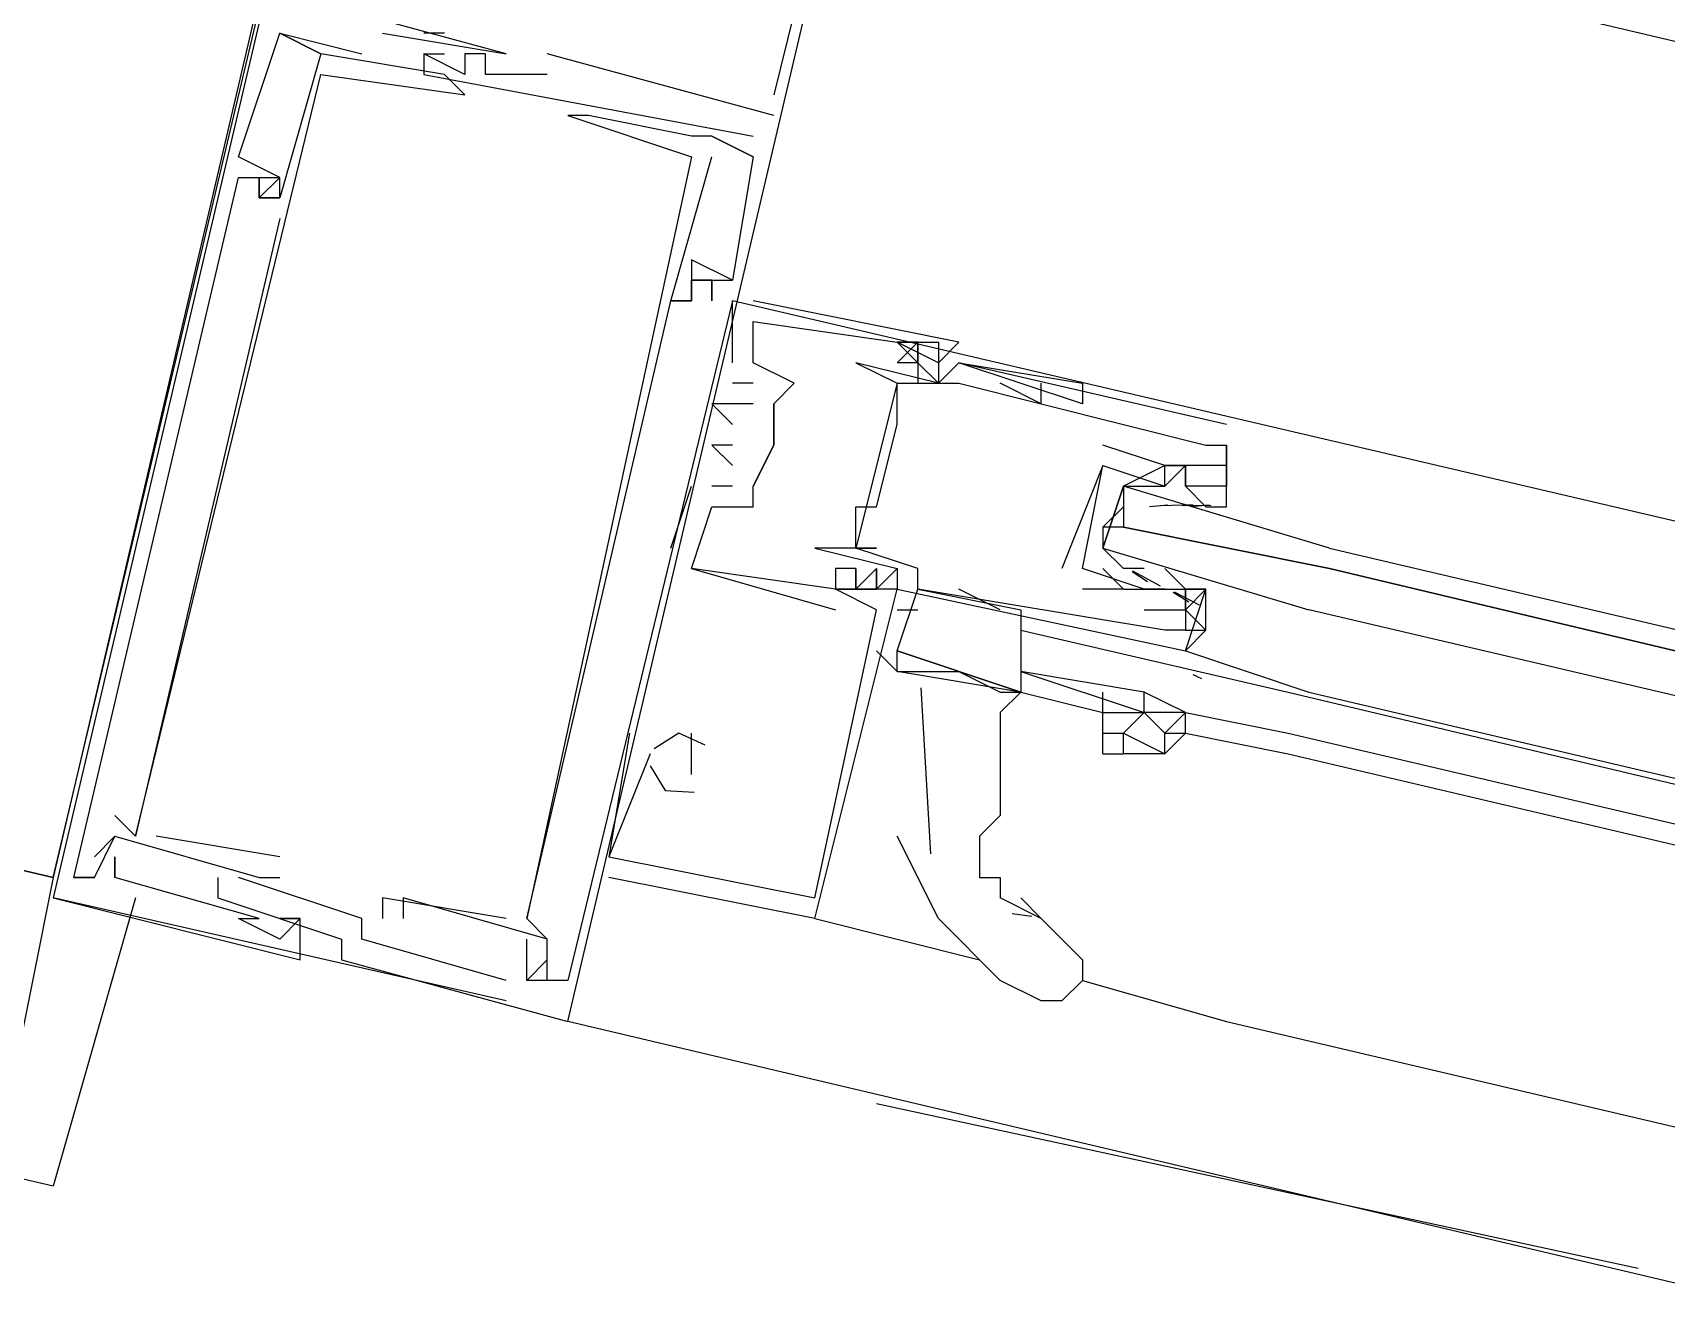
# Model space of a CAD drawing. Header units: feet. Extents: x -84 to 198, y -22 to 181.
# Drawn here: x 123.96 to 125.018, y 127.559 to 128.378 of the extents above; entities that cross this region are included whole.
import ezdxf

# ---------------------------------------------------------------- set-up
doc = ezdxf.new("R2010")
doc.units = ezdxf.units.FT
doc.layers.add('A-LINEA', color=7, linetype='CONTINUOUS')
doc.layers.add('A-MURO-CONCRETO', color=8, linetype='CONTINUOUS')

msp = doc.modelspace()

# ---------------------------------------------------------------- linework, layer by layer
at = {"layer": 'A-LINEA'}
for p, q in [((123.9733, 127.6311), (119.76, 128.6311)), ((132.6667, 126.5644), (124.4933, 128.4978)), ((124.4533, 128.3911), (124.44, 128.3378)), ((124.4533, 128.3911), (124.44, 128.3378)), ((124.4533, 128.3911), (124.44, 128.3378)), ((124.12, 128.3778), (124.12, 128.3778)), ((124.12, 128.3778), (124.12, 128.3778)), ((124.12, 128.3778), (124.12, 128.3778)), ((124.12, 128.3778), (124.12, 128.3778)), ((124.12, 128.3778), (124.12, 128.3778)), ((124.12, 128.3778), (124.12, 128.3778)), ((124.12, 128.3778), (124.12, 128.3778)), ((124.12, 128.3778), (124.12, 128.3778)), ((124.12, 128.3778), (124.12, 128.3778)), ((124.1733, 128.3778), (124.1733, 128.3778)), ((124.1733, 128.3778), (124.1733, 128.3778)), ((124.1733, 128.3778), (124.1733, 128.3778)), ((124.1733, 128.3778), (124.1733, 128.3778)), ((124.1733, 128.3778), (124.1733, 128.3778)), ((124.1733, 128.3778), (124.1733, 128.3778)), ((124.1867, 128.3778), (124.1867, 128.3778)), ((124.1867, 128.3778), (124.1867, 128.3778)), ((124.1867, 128.3778), (124.1867, 128.3778)), ((124.2267, 128.3778), (124.2133, 128.3778)), ((124.2133, 128.3778), (124.2133, 128.3778)), ((124.2267, 128.3778), (124.2133, 128.3778)), ((124.2133, 128.3778), (124.2133, 128.3778)), ((124.2267, 128.3778), (124.2133, 128.3778)), ((124.2133, 128.3778), (124.2133, 128.3778)), ((124.2267, 128.3778), (124.2267, 128.3778)), ((124.2267, 128.3778), (124.2267, 128.3778)), ((124.2267, 128.3778), (124.2267, 128.3778)), ((124.1467, 128.3644), (124.1467, 128.3644)), ((124.1467, 128.3644), (124.1467, 128.3644)), ((124.1467, 128.3644), (124.1467, 128.3644)), ((124.1467, 128.3644), (124.1467, 128.3644)), ((124.1467, 128.3644), (124.1467, 128.3644)), ((124.1467, 128.3644), (124.1467, 128.3644)), ((124.1733, 128.3644), (124.1733, 128.3644)), ((124.1733, 128.3644), (124.1733, 128.3644)), ((124.1733, 128.3644), (124.1733, 128.3644)), ((124.2133, 128.3644), (124.2133, 128.3644)), ((124.2133, 128.3644), (124.2133, 128.3644)), ((124.2133, 128.3644), (124.2133, 128.3644)), ((124.2133, 128.3644), (124.2133, 128.3644)), ((124.2133, 128.3644), (124.2133, 128.3644)), ((124.2133, 128.3644), (124.2133, 128.3644)), ((124.2133, 128.3644), (124.2133, 128.3644)), ((124.2133, 128.3644), (124.2133, 128.3644)), ((124.2133, 128.3644), (124.2133, 128.3644)), ((124.2267, 128.3644), (124.2267, 128.3644)), ((124.2267, 128.3644), (124.2267, 128.3644)), ((124.2267, 128.3644), (124.2267, 128.3644)), ((124.24, 128.3644), (124.24, 128.3644)), ((124.24, 128.3644), (124.24, 128.3644)), ((124.24, 128.3644), (124.24, 128.3644)), ((124.2533, 128.3644), (124.2533, 128.3644)), ((124.2533, 128.3644), (124.2533, 128.3644)), ((124.2533, 128.3644), (124.2533, 128.3644)), ((124.2667, 128.3644), (124.2667, 128.3644)), ((124.2667, 128.3644), (124.2667, 128.3644)), ((124.2667, 128.3644), (124.2667, 128.3644)), ((124.44, 128.3244), (124.2933, 128.3644)), ((124.2933, 128.3644), (124.2933, 128.3644)), ((124.44, 128.3244), (124.2933, 128.3644)), ((124.2933, 128.3644), (124.2933, 128.3644)), ((124.44, 128.3244), (124.2933, 128.3644)), ((124.2933, 128.3644), (124.2933, 128.3644)), ((124.1467, 128.3511), (124.1467, 128.3511)), ((124.1467, 128.3511), (124.1467, 128.3511)), ((124.1467, 128.3511), (124.1467, 128.3511)), ((124.2133, 128.3511), (124.2133, 128.3511)), ((124.2133, 128.3511), (124.2133, 128.3511)), ((124.2133, 128.3511), (124.2133, 128.3511)), ((124.2267, 128.3511), (124.2267, 128.3511)), ((124.2267, 128.3511), (124.2267, 128.3511)), ((124.2267, 128.3511), (124.2267, 128.3511)), ((124.24, 128.3511), (124.24, 128.3511)), ((124.24, 128.3511), (124.24, 128.3511)), ((124.24, 128.3511), (124.24, 128.3511)), ((124.2533, 128.3511), (124.2533, 128.3511)), ((124.2533, 128.3511), (124.2533, 128.3511)), ((124.2533, 128.3511), (124.2533, 128.3511)), ((124.2933, 128.3511), (124.2933, 128.3511)), ((124.2933, 128.3511), (124.2933, 128.3511)), ((124.2933, 128.3511), (124.2933, 128.3511)), ((124.24, 128.3378), (124.24, 128.3378)), ((124.24, 128.3378), (124.24, 128.3378)), ((124.24, 128.3378), (124.24, 128.3378)), ((124.44, 128.3378), (124.44, 128.3378)), ((124.44, 128.3378), (124.44, 128.3378)), ((124.44, 128.3378), (124.44, 128.3378)), ((124.3067, 128.3244), (124.3067, 128.3244)), ((124.3067, 128.3244), (124.3067, 128.3244)), ((124.3067, 128.3244), (124.3067, 128.3244)), ((124.32, 128.3244), (124.32, 128.3244)), ((124.32, 128.3244), (124.32, 128.3244)), ((124.32, 128.3244), (124.32, 128.3244)), ((124.44, 128.3244), (124.44, 128.3244)), ((124.44, 128.3244), (124.44, 128.3244)), ((124.44, 128.3244), (124.44, 128.3244)), ((124.3867, 128.3111), (124.3867, 128.3111)), ((124.3867, 128.3111), (124.3867, 128.3111)), ((124.3867, 128.3111), (124.3867, 128.3111)), ((124.4, 128.3111), (124.4, 128.3111)), ((124.4, 128.3111), (124.4, 128.3111)), ((124.4, 128.3111), (124.4, 128.3111)), ((124.4, 128.3111), (124.4, 128.3111)), ((124.4, 128.3111), (124.4, 128.3111)), ((124.4, 128.3111), (124.4, 128.3111)), ((124.4267, 128.3111), (124.4267, 128.3111)), ((124.4267, 128.3111), (124.4267, 128.3111)), ((124.4267, 128.3111), (124.4267, 128.3111)), ((124.0933, 128.2978), (124.0933, 128.2978)), ((124.0933, 128.2978), (124.0933, 128.2978)), ((124.0933, 128.2978), (124.0933, 128.2978)), ((124.3867, 128.2978), (124.3867, 128.2978)), ((124.3867, 128.2978), (124.3867, 128.2978)), ((124.3867, 128.2978), (124.3867, 128.2978)), ((124.4, 128.2978), (124.4, 128.2978)), ((124.4, 128.2978), (124.4, 128.2978)), ((124.4, 128.2978), (124.4, 128.2978)), ((124.4267, 128.2978), (124.4267, 128.2978)), ((124.4267, 128.2978), (124.4267, 128.2978)), ((124.4267, 128.2978), (124.4267, 128.2978)), ((124.4267, 128.2978), (124.4267, 128.2978)), ((124.4267, 128.2978), (124.4267, 128.2978)), ((124.4267, 128.2978), (124.4267, 128.2978)), ((124.0933, 128.2844), (124.0933, 128.2844)), ((124.0933, 128.2844), (124.0933, 128.2844)), ((124.0933, 128.2844), (124.0933, 128.2844)), ((124.1067, 128.2844), (124.1067, 128.2844)), ((124.1067, 128.2844), (124.1067, 128.2844)), ((124.1067, 128.2844), (124.1067, 128.2844)), ((124.12, 128.2844), (124.12, 128.2844)), ((124.12, 128.2844), (124.12, 128.2844)), ((124.12, 128.2844), (124.12, 128.2844)), ((124.12, 128.2844), (124.12, 128.2844)), ((124.12, 128.2844), (124.12, 128.2844)), ((124.12, 128.2844), (124.12, 128.2844)), ((124.1067, 128.2711), (124.1067, 128.2711)), ((124.1067, 128.2711), (124.1067, 128.2711)), ((124.1067, 128.2711), (124.1067, 128.2711)), ((124.1067, 128.2711), (124.1067, 128.2711)), ((124.1067, 128.2711), (124.1067, 128.2711)), ((124.1067, 128.2711), (124.1067, 128.2711)), ((124.1067, 128.2711), (124.1067, 128.2711)), ((124.1067, 128.2711), (124.1067, 128.2711)), ((124.1067, 128.2711), (124.1067, 128.2711)), ((124.12, 128.2711), (124.12, 128.2711)), ((124.12, 128.2711), (124.12, 128.2711)), ((124.12, 128.2711), (124.12, 128.2711)), ((124.12, 128.2711), (124.12, 128.2711)), ((124.12, 128.2711), (124.12, 128.2711)), ((124.12, 128.2711), (124.12, 128.2711)), ((124.12, 128.2711), (124.12, 128.2711)), ((124.12, 128.2711), (124.12, 128.2711)), ((124.12, 128.2711), (124.12, 128.2711)), ((124.12, 128.2578), (124.12, 128.2578)), ((124.12, 128.2578), (124.12, 128.2578)), ((124.12, 128.2578), (124.12, 128.2578)), ((124.3867, 128.2311), (124.3867, 128.2311)), ((124.3867, 128.2311), (124.3867, 128.2311)), ((124.3867, 128.2311), (124.3867, 128.2311)), ((124.3867, 128.2178), (124.3867, 128.2178)), ((124.3867, 128.2178), (124.3867, 128.2178)), ((124.3867, 128.2178), (124.3867, 128.2178)), ((124.3867, 128.2178), (124.3867, 128.2178)), ((124.3867, 128.2178), (124.3867, 128.2178)), ((124.3867, 128.2178), (124.3867, 128.2178)), ((124.3867, 128.2178), (124.3867, 128.2178)), ((124.3867, 128.2178), (124.3867, 128.2178)), ((124.3867, 128.2178), (124.3867, 128.2178)), ((124.4, 128.2178), (124.4, 128.2178)), ((124.4, 128.2178), (124.4, 128.2044)), ((124.4, 128.2178), (124.4, 128.2178)), ((124.4, 128.2178), (124.4, 128.2044)), ((124.4, 128.2178), (124.4, 128.2178)), ((124.4, 128.2178), (124.4, 128.2044)), ((124.4133, 128.2178), (124.4133, 128.2178)), ((124.4133, 128.2178), (124.4133, 128.2178)), ((124.4133, 128.2178), (124.4133, 128.2178)), ((124.4133, 128.2178), (124.4133, 128.2178)), ((124.4133, 128.2178), (124.4133, 128.2178)), ((124.4133, 128.2178), (124.4133, 128.2178)), ((124.3733, 128.2044), (124.3733, 128.2044)), ((124.3733, 128.2044), (124.3733, 128.2044)), ((124.3733, 128.2044), (124.3733, 128.2044)), ((124.3733, 128.2044), (124.3733, 128.2044)), ((124.3733, 128.2044), (124.3733, 128.2044)), ((124.3733, 128.2044), (124.3733, 128.2044)), ((124.3867, 128.2044), (124.3867, 128.2044)), ((124.3867, 128.2044), (124.3867, 128.2044)), ((124.3867, 128.2044), (124.3867, 128.2044)), ((124.3867, 128.2044), (124.3867, 128.2044)), ((124.3867, 128.2044), (124.3867, 128.2044)), ((124.3867, 128.2044), (124.3867, 128.2044)), ((124.3867, 128.2044), (124.3867, 128.2044)), ((124.3867, 128.2044), (124.3867, 128.2044)), ((124.3867, 128.2044), (124.3867, 128.2044)), ((124.4, 128.2044), (124.4, 128.2044)), ((124.4, 128.2044), (124.4, 128.2044)), ((124.4, 128.2044), (124.4, 128.2044)), ((124.4, 128.2044), (124.4, 128.2044)), ((124.4, 128.2044), (124.4, 128.2044)), ((124.4, 128.2044), (124.4, 128.2044)), ((124.4133, 128.2044), (124.4133, 128.2044)), ((124.4133, 128.2044), (124.4133, 128.2044)), ((124.4133, 128.2044), (124.4133, 128.2044)), ((124.4133, 128.2044), (124.4133, 128.2044)), ((124.4133, 128.2044), (124.4133, 128.2044)), ((124.4133, 128.2044), (124.4133, 128.2044)), ((124.8133, 128.1111), (124.4133, 128.2044)), ((124.4267, 128.2044), (124.4267, 128.2044)), ((124.4267, 128.2044), (124.4267, 128.2044)), ((124.4267, 128.2044), (124.4267, 128.2044)), ((124.4267, 128.1911), (124.4267, 128.1911)), ((124.4267, 128.1911), (124.4267, 128.1911)), ((124.4267, 128.1911), (124.4267, 128.1911)), ((124.52, 128.1778), (124.52, 128.1778)), ((124.52, 128.1778), (124.52, 128.1778)), ((124.52, 128.1778), (124.52, 128.1778)), ((124.52, 128.1778), (124.52, 128.1778)), ((124.52, 128.1778), (124.52, 128.1778)), ((124.52, 128.1778), (124.52, 128.1778)), ((124.5333, 128.1778), (124.52, 128.1644)), ((124.5333, 128.1778), (124.5333, 128.1778)), ((124.5333, 128.1778), (124.5333, 128.1778)), ((124.5333, 128.1778), (124.5333, 128.1778)), ((124.5467, 128.1778), (124.5467, 128.1778)), ((124.5467, 128.1778), (124.5467, 128.1778)), ((124.5467, 128.1778), (124.5467, 128.1778)), ((124.56, 128.1778), (124.56, 128.1778)), ((124.56, 128.1778), (124.56, 128.1778)), ((124.56, 128.1778), (124.56, 128.1778)), ((124.4133, 128.1644), (124.4133, 128.1644)), ((124.4133, 128.1644), (124.4133, 128.1644)), ((124.4133, 128.1644), (124.4133, 128.1644)), ((124.4267, 128.1644), (124.4267, 128.1644)), ((124.4267, 128.1644), (124.4267, 128.1644)), ((124.4267, 128.1644), (124.4267, 128.1644)), ((124.4933, 128.1644), (124.4933, 128.1644)), ((124.5333, 128.1644), (124.52, 128.1644)), ((124.5333, 128.1644), (124.5333, 128.1644)), ((124.5333, 128.1644), (124.5333, 128.1644)), ((124.5333, 128.1644), (124.5333, 128.1644)), ((124.5467, 128.1644), (124.5467, 128.1644)), ((124.5467, 128.1644), (124.5467, 128.1644)), ((124.5467, 128.1644), (124.5467, 128.1644)), ((124.5467, 128.1644), (124.5467, 128.1511)), ((124.5467, 128.1644), (124.5467, 128.1511)), ((124.56, 128.1644), (124.56, 128.1644)), ((124.64, 128.1378), (124.56, 128.1644)), ((124.64, 128.1378), (124.56, 128.1644)), ((124.5733, 128.1644), (124.5733, 128.1644)), ((124.4133, 128.1511), (124.4133, 128.1511)), ((124.4133, 128.1511), (124.4133, 128.1511)), ((124.4133, 128.1511), (124.4133, 128.1511)), ((124.4267, 128.1511), (124.4267, 128.1511)), ((124.4267, 128.1511), (124.4267, 128.1511)), ((124.4267, 128.1511), (124.4267, 128.1511)), ((124.4533, 128.1511), (124.4533, 128.1511)), ((124.4533, 128.1511), (124.4533, 128.1511)), ((124.4533, 128.1511), (124.4533, 128.1511)), ((124.52, 128.1511), (124.4933, 128.0444)), ((124.52, 128.1511), (124.4933, 128.0444)), ((124.52, 128.1511), (124.4933, 128.0444)), ((124.52, 128.1511), (124.52, 128.1511)), ((124.52, 128.1511), (124.52, 128.1511)), ((124.5467, 128.1511), (124.5467, 128.1511)), ((124.56, 128.1511), (124.56, 128.1511)), ((124.6133, 128.1378), (124.5867, 128.1511)), ((124.5867, 128.1511), (124.5867, 128.1511)), ((124.6133, 128.1378), (124.6133, 128.1511)), ((124.64, 128.1511), (124.64, 128.1511)), ((124.4, 128.1378), (124.4, 128.1378)), ((124.4, 128.1378), (124.4, 128.1378)), ((124.4, 128.1378), (124.4, 128.1378)), ((124.4267, 128.1378), (124.4267, 128.1378)), ((124.4267, 128.1378), (124.4267, 128.1378)), ((124.4267, 128.1378), (124.4267, 128.1378)), ((124.44, 128.1378), (124.44, 128.1378)), ((124.44, 128.1378), (124.44, 128.1378)), ((124.44, 128.1378), (124.44, 128.1378)), ((124.4133, 128.1244), (124.4133, 128.1244)), ((124.4133, 128.1244), (124.4133, 128.1244)), ((124.4133, 128.1244), (124.4133, 128.1244)), ((124.52, 128.1244), (124.52, 128.1244)), ((124.7333, 128.1244), (124.7333, 128.1244)), ((124.4, 128.1111), (124.4, 128.1111)), ((124.4, 128.1111), (124.4, 128.1111)), ((124.4, 128.1111), (124.4, 128.1111)), ((124.4133, 128.1111), (124.4133, 128.1111)), ((124.4133, 128.1111), (124.4133, 128.1111)), ((124.4133, 128.1111), (124.4133, 128.1111)), ((124.4267, 128.1111), (124.4267, 128.1111)), ((124.4267, 128.1111), (124.4267, 128.1111)), ((124.4267, 128.1111), (124.4267, 128.1111)), ((124.44, 128.1111), (124.44, 128.1111)), ((124.44, 128.1111), (124.44, 128.1111)), ((124.44, 128.1111), (124.44, 128.1111)), ((124.44, 128.1111), (124.44, 128.1111)), ((124.44, 128.1111), (124.44, 128.1111)), ((124.6533, 128.1111), (124.6533, 128.1111)), ((124.72, 128.1111), (124.72, 128.1111)), ((124.7333, 128.0844), (124.7333, 128.1111)), ((124.7333, 128.1111), (124.7333, 128.1111)), ((124.7333, 128.1111), (124.7333, 128.1111)), ((128.4, 127.2711), (124.8133, 128.1111)), ((124.4133, 128.0978), (124.4133, 128.0978)), ((124.4133, 128.0978), (124.4133, 128.0978)), ((124.4133, 128.0978), (124.4133, 128.0978)), ((124.6533, 128.0978), (124.6533, 128.0978)), ((124.6533, 128.0978), (124.6533, 128.0978)), ((124.6933, 128.0978), (124.6933, 128.0978)), ((124.6933, 128.0978), (124.6933, 128.0978)), ((124.7067, 128.0978), (124.7067, 128.0978)), ((124.7333, 128.0978), (124.7333, 128.0978)), ((124.3733, 128.0444), (124.3867, 128.0844)), ((124.3733, 128.0444), (124.3867, 128.0844)), ((124.3733, 128.0444), (124.3867, 128.0844)), ((124.3867, 128.0844), (124.3867, 128.0844)), ((124.3867, 128.0844), (124.3867, 128.0844)), ((124.3867, 128.0844), (124.3867, 128.0844)), ((124.4, 128.0844), (124.4, 128.0844)), ((124.4, 128.0844), (124.4, 128.0844)), ((124.4, 128.0844), (124.4, 128.0844)), ((124.4133, 128.0844), (124.4133, 128.0844)), ((124.4133, 128.0844), (124.4133, 128.0844)), ((124.4133, 128.0844), (124.4133, 128.0844)), ((124.4267, 128.0844), (124.4267, 128.0844)), ((124.4267, 128.0844), (124.4267, 128.0844)), ((124.4267, 128.0844), (124.4267, 128.0844)), ((124.4267, 128.0844), (124.4267, 128.0844)), ((124.68, 128.0844), (124.68, 128.0844)), ((124.6933, 128.0844), (124.6933, 128.0844)), ((124.7067, 128.0844), (124.7067, 128.0844)), ((124.7067, 128.0844), (124.72, 128.0711)), ((124.72, 128.0844), (124.72, 128.0844)), ((124.7333, 128.0844), (124.7333, 128.0844)), ((124.4, 128.0711), (124.4, 128.0711)), ((124.4, 128.0711), (124.4, 128.0711)), ((124.4, 128.0711), (124.4, 128.0711)), ((124.4267, 128.0711), (124.4267, 128.0711)), ((124.4267, 128.0711), (124.4267, 128.0711)), ((124.4267, 128.0711), (124.4267, 128.0711)), ((124.4933, 128.0711), (124.4933, 128.0711)), ((124.5067, 128.0711), (124.5067, 128.0711)), ((124.6533, 128.0578), (124.6667, 128.0711)), ((124.6835, 128.0713), (124.6954, 128.0723)), ((124.691, 128.072), (124.7115, 128.0725)), ((124.7049, 128.0719), (124.7232, 128.0722)), ((124.7067, 128.0711), (124.7067, 128.0711)), ((124.7102, 128.0713), (124.7221, 128.0723)), ((124.3733, 128.0444), (124.3733, 128.0444)), ((124.3733, 128.0444), (124.3733, 128.0444)), ((124.3733, 128.0444), (124.3733, 128.0444)), ((124.4667, 128.0444), (124.4667, 128.0444)), ((124.4933, 128.0444), (124.4933, 128.0444)), ((124.4933, 128.0444), (124.4933, 128.0444)), ((124.4933, 128.0444), (124.4933, 128.0444)), ((124.5067, 128.0444), (124.5067, 128.0444)), ((124.3867, 128.0311), (124.3867, 128.0311)), ((124.3867, 128.0311), (124.3867, 128.0311)), ((124.3867, 128.0311), (124.3867, 128.0311)), ((124.3867, 128.0311), (124.3867, 128.0311)), ((124.3867, 128.0311), (124.3867, 128.0311)), ((124.3867, 128.0311), (124.3867, 128.0311)), ((124.48, 128.0311), (124.48, 128.0311)), ((124.48, 128.0311), (124.48, 128.0311)), ((124.48, 128.0311), (124.48, 128.0311)), ((124.4933, 128.0311), (124.4933, 128.0311)), ((124.4933, 128.0178), (124.4933, 128.0311)), ((124.4933, 128.0311), (124.4933, 128.0178)), ((124.4933, 128.0311), (124.4933, 128.0311)), ((124.4933, 128.0311), (124.4933, 128.0311)), ((124.4933, 128.0178), (124.4933, 128.0311)), ((124.4933, 128.0311), (124.4933, 128.0178)), ((124.4933, 128.0311), (124.4933, 128.0311)), ((124.4933, 128.0311), (124.4933, 128.0311)), ((124.4933, 128.0178), (124.4933, 128.0311)), ((124.4933, 128.0311), (124.4933, 128.0178)), ((124.4933, 128.0311), (124.4933, 128.0311)), ((124.5067, 128.0178), (124.52, 128.0311)), ((124.5067, 128.0178), (124.52, 128.0311)), ((124.5067, 128.0178), (124.52, 128.0311)), ((124.52, 128.0311), (124.52, 128.0311)), ((124.5333, 128.0311), (124.5333, 128.0311)), ((124.6267, 128.0311), (124.6267, 128.0311)), ((124.64, 128.0311), (124.64, 128.0311)), ((124.64, 128.0311), (124.64, 128.0311)), ((124.6667, 128.0311), (124.6667, 128.0311)), ((124.6822, 128.0226), (124.6721, 128.0289)), ((124.6905, 128.0198), (124.6726, 128.0294)), ((124.6933, 128.0311), (124.6933, 128.0311)), ((124.7067, 128.0178), (124.6933, 128.0311)), ((124.48, 128.0178), (124.48, 128.0178)), ((124.48, 128.0178), (124.48, 128.0178)), ((124.48, 128.0178), (124.48, 128.0178)), ((124.48, 128.0178), (124.48, 128.0178)), ((124.48, 128.0178), (124.48, 128.0178)), ((124.48, 128.0178), (124.48, 128.0178)), ((124.48, 128.0178), (124.48, 128.0178)), ((124.48, 128.0178), (124.48, 128.0178)), ((124.48, 128.0178), (124.48, 128.0178)), ((124.4933, 128.0178), (124.4933, 128.0178)), ((124.4933, 128.0178), (124.4933, 128.0178)), ((124.4933, 128.0178), (124.4933, 128.0178)), ((124.5067, 128.0178), (124.5067, 128.0178)), ((124.5067, 128.0178), (124.5067, 128.0178)), ((124.5067, 128.0178), (124.5067, 128.0178)), ((124.52, 128.0178), (124.52, 128.0178)), ((124.52, 128.0178), (124.52, 128.0178)), ((124.52, 128.0178), (124.52, 128.0178)), ((124.52, 128.0178), (124.52, 128.0178)), ((124.5333, 128.0178), (124.5333, 128.0178)), ((124.5333, 128.0178), (124.6, 128.0044)), ((124.5867, 128.0044), (124.56, 128.0178)), ((124.6667, 128.0178), (124.64, 128.0178)), ((124.64, 128.0178), (124.64, 128.0178)), ((124.6667, 128.0178), (124.6667, 128.0178)), ((124.68, 128.0178), (124.68, 128.0178)), ((124.68, 128.0178), (124.68, 128.0178)), ((124.6933, 128.0178), (124.6933, 128.0178)), ((124.7089, 128.0093), (124.6987, 128.0155)), ((124.7159, 128.0075), (124.6997, 128.0159)), ((124.7067, 128.0178), (124.7067, 128.0178)), ((124.7067, 128.0178), (124.7067, 128.0178)), ((124.72, 128.0178), (124.72, 128.0178)), ((124.48, 128.0044), (124.48, 128.0044)), ((124.48, 128.0044), (124.48, 128.0044)), ((124.48, 128.0044), (124.48, 128.0044)), ((124.5067, 128.0044), (124.5067, 128.0044)), ((124.5067, 128.0044), (124.5067, 128.0044)), ((124.5067, 128.0044), (124.5067, 128.0044)), ((124.52, 128.0044), (124.5333, 128.0044)), ((124.68, 128.0044), (124.68, 128.0044)), ((124.7067, 128.0044), (124.7067, 128.0044)), ((124.6, 127.9911), (124.7733, 127.9511)), ((124.6933, 127.9911), (124.6933, 127.9911)), ((124.6933, 127.9911), (124.6933, 127.9911)), ((124.7067, 127.9911), (124.7067, 127.9911)), ((124.7067, 127.9778), (124.72, 127.9911)), ((124.7067, 127.9911), (124.7067, 127.9911)), ((124.7067, 127.9778), (124.72, 127.9911)), ((124.7067, 127.9911), (124.7067, 127.9911)), ((124.7067, 127.9778), (124.72, 127.9911)), ((124.7067, 127.9911), (124.7067, 127.9911)), ((124.5067, 127.9778), (124.52, 127.9644)), ((124.7067, 127.9778), (124.7067, 127.9778)), ((124.6, 127.9644), (124.6, 127.9511)), ((124.7173, 127.9596), (124.7118, 127.9623)), ((124.7173, 127.9596), (124.7118, 127.9623)), ((124.7173, 127.9596), (124.7118, 127.9623)), ((124.5354, 127.9539), (124.5416, 127.8463)), ((124.5867, 127.9511), (124.5867, 127.9511)), ((124.6, 127.9511), (124.6, 127.9511)), ((124.6, 127.9511), (124.6533, 127.9378)), ((124.7733, 127.9511), (128.36, 127.0978)), ((124.7867, 127.9511), (128.36, 127.1111)), ((124.7067, 127.9378), (124.7733, 127.9244)), ((124.3467, 127.9244), (124.3333, 127.8444)), ((124.3467, 127.9244), (124.3333, 127.8444)), ((124.3467, 127.9244), (124.3333, 127.8444)), ((124.3467, 127.9244), (124.3467, 127.9244)), ((124.3467, 127.9244), (124.3467, 127.9244)), ((124.3467, 127.9244), (124.3467, 127.9244)), ((124.36, 127.9244), (124.36, 127.9244)), ((124.36, 127.9244), (124.36, 127.9244)), ((124.36, 127.9244), (124.36, 127.9244)), ((124.36, 127.9244), (124.36, 127.9244)), ((124.36, 127.9244), (124.36, 127.9244)), ((124.36, 127.9244), (124.36, 127.9244)), ((124.3867, 127.9111), (124.3867, 127.9244)), ((124.3867, 127.9244), (124.3867, 127.9244)), ((124.3867, 127.9111), (124.3867, 127.9244)), ((124.3867, 127.9244), (124.3867, 127.9244)), ((124.3867, 127.9111), (124.3867, 127.9244)), ((124.3867, 127.9244), (124.3867, 127.9244)), ((124.6933, 127.9244), (124.7067, 127.9244)), ((124.7067, 127.9244), (124.7733, 127.9111)), ((124.7733, 127.9244), (128.36, 127.0844)), ((124.36, 127.9111), (124.36, 127.9111)), ((124.36, 127.9111), (124.36, 127.9111)), ((124.36, 127.9111), (124.36, 127.9111)), ((124.3733, 127.9111), (124.3733, 127.9111)), ((124.3733, 127.9111), (124.3733, 127.9111)), ((124.3733, 127.9111), (124.3733, 127.9111)), ((124.3867, 127.8978), (124.3867, 127.9111)), ((124.3867, 127.9111), (124.3867, 127.9111)), ((124.3867, 127.8978), (124.3867, 127.9111)), ((124.3867, 127.9111), (124.3867, 127.9111)), ((124.3867, 127.8978), (124.3867, 127.9111)), ((124.3867, 127.9111), (124.3867, 127.9111)), ((124.6667, 127.9111), (124.6667, 127.9111)), ((124.7733, 127.9111), (128.3467, 127.0711)), ((124.3867, 127.8978), (124.3867, 127.8978)), ((124.3867, 127.8978), (124.3867, 127.8978)), ((124.3867, 127.8978), (124.3867, 127.8978)), ((124.0133, 127.8711), (124.0133, 127.8711)), ((124.0133, 127.8711), (124.0133, 127.8711)), ((124.0133, 127.8711), (124.0133, 127.8711)), ((124.0133, 127.8578), (124, 127.8444)), ((124.0133, 127.8578), (124, 127.8444)), ((124.0133, 127.8578), (124, 127.8444)), ((124.0133, 127.8578), (124.0133, 127.8578)), ((124.0133, 127.8578), (124.0133, 127.8578)), ((124.0133, 127.8578), (124.0133, 127.8578)), ((124.0133, 127.8578), (124.0133, 127.8578)), ((124.0133, 127.8578), (124.0133, 127.8578)), ((124.0133, 127.8578), (124.0133, 127.8578)), ((124.0267, 127.8578), (124.0267, 127.8578)), ((124.0267, 127.8578), (124.0267, 127.8578)), ((124.0267, 127.8578), (124.0267, 127.8578)), ((124.0267, 127.8578), (124.0267, 127.8578)), ((124.0267, 127.8578), (124.0267, 127.8578)), ((124.0267, 127.8578), (124.0267, 127.8578)), ((124.12, 127.8444), (124.04, 127.8578)), ((124.04, 127.8578), (124.04, 127.8578)), ((124.12, 127.8444), (124.04, 127.8578)), ((124.04, 127.8578), (124.04, 127.8578)), ((124.12, 127.8444), (124.04, 127.8578)), ((124.04, 127.8578), (124.04, 127.8578)), ((124, 127.8444), (124, 127.8444)), ((124, 127.8444), (124, 127.8444)), ((124, 127.8444), (124, 127.8444)), ((124.0133, 127.8444), (124.0133, 127.8444)), ((124.0133, 127.8444), (124.0133, 127.8444)), ((124.0133, 127.8444), (124.0133, 127.8444)), ((124.12, 127.8444), (124.12, 127.8444)), ((124.12, 127.8444), (124.12, 127.8444)), ((124.12, 127.8444), (124.12, 127.8444)), ((124.3333, 127.8444), (124.3333, 127.8444)), ((124.3333, 127.8444), (124.3333, 127.8444)), ((124.3333, 127.8444), (124.3333, 127.8444)), ((124.3333, 127.8444), (124.3333, 127.8444)), ((124.3333, 127.8444), (124.3333, 127.8444)), ((124.3333, 127.8444), (124.3333, 127.8444)), ((123.9733, 127.8311), (123.9467, 127.6978)), ((124, 127.8311), (123.9867, 127.8311)), ((123.9867, 127.8311), (123.9867, 127.8311)), ((124, 127.8311), (123.9867, 127.8311)), ((123.9867, 127.8311), (123.9867, 127.8311)), ((124, 127.8311), (123.9867, 127.8311)), ((123.9867, 127.8311), (123.9867, 127.8311)), ((124, 127.8311), (124, 127.8311)), ((124, 127.8311), (124, 127.8311)), ((124, 127.8311), (124, 127.8311)), ((124, 127.8311), (124, 127.8311)), ((124, 127.8311), (124, 127.8311)), ((124, 127.8311), (124, 127.8311)), ((124.0133, 127.8311), (124.0133, 127.8311)), ((124.0133, 127.8311), (124.0133, 127.8311)), ((124.0133, 127.8311), (124.0133, 127.8311)), ((124.0133, 127.8311), (124.0133, 127.8311)), ((124.0133, 127.8311), (124.0133, 127.8311)), ((124.0133, 127.8311), (124.0133, 127.8311)), ((124.08, 127.8311), (124.08, 127.8311)), ((124.08, 127.8311), (124.08, 127.8311)), ((124.08, 127.8311), (124.08, 127.8311)), ((124.0933, 127.8311), (124.0933, 127.8311)), ((124.0933, 127.8311), (124.0933, 127.8311)), ((124.0933, 127.8311), (124.0933, 127.8311)), ((124.1067, 127.8311), (124.1067, 127.8311)), ((124.1067, 127.8311), (124.1067, 127.8311)), ((124.1067, 127.8311), (124.1067, 127.8311)), ((124.12, 127.8311), (124.12, 127.8311)), ((124.12, 127.8311), (124.12, 127.8311)), ((124.12, 127.8311), (124.12, 127.8311)), ((124.4667, 127.8044), (124.3333, 127.8311)), ((124.3333, 127.8311), (124.3333, 127.8311)), ((124.4667, 127.8044), (124.3333, 127.8311)), ((124.3333, 127.8311), (124.3333, 127.8311)), ((124.4667, 127.8044), (124.3333, 127.8311)), ((124.3333, 127.8311), (124.3333, 127.8311)), ((124.2667, 127.7511), (123.9733, 127.8178)), ((123.9733, 127.8178), (123.9733, 127.8178)), ((123.9733, 127.8178), (123.9733, 127.8178)), ((123.9733, 127.8178), (123.9733, 127.8178)), ((124.0267, 127.8178), (123.9733, 127.6311)), ((124.08, 127.8178), (124.08, 127.8178)), ((124.08, 127.8178), (124.08, 127.8178)), ((124.08, 127.8178), (124.08, 127.8178)), ((124.1867, 127.8178), (124.1867, 127.8178)), ((124.1867, 127.8178), (124.1867, 127.8178)), ((124.1867, 127.8178), (124.1867, 127.8178)), ((124.2, 127.8178), (124.2, 127.8178)), ((124.2, 127.8178), (124.2, 127.8178)), ((124.2, 127.8178), (124.2, 127.8178)), ((124.4667, 127.8178), (124.4667, 127.8178)), ((124.4667, 127.8178), (124.4667, 127.8178)), ((124.4667, 127.8178), (124.4667, 127.8178)), ((124.4667, 127.8178), (124.4667, 127.8178)), ((124.4667, 127.8178), (124.4667, 127.8178)), ((124.4667, 127.8178), (124.4667, 127.8178)), ((124.6133, 127.8044), (124.5867, 127.8178)), ((124.6, 127.8178), (124.6133, 127.8044)), ((124.0933, 127.8044), (124.0933, 127.8044)), ((124.0933, 127.8044), (124.0933, 127.8044)), ((124.0933, 127.8044), (124.0933, 127.8044)), ((124.1067, 127.8044), (124.1067, 127.8044)), ((124.1067, 127.8044), (124.1067, 127.8044)), ((124.1067, 127.8044), (124.1067, 127.8044)), ((124.12, 127.8044), (124.12, 127.8044)), ((124.12, 127.8044), (124.12, 127.8044)), ((124.12, 127.8044), (124.12, 127.8044)), ((124.1333, 127.8044), (124.1333, 127.8044)), ((124.1333, 127.8044), (124.1333, 127.8044)), ((124.1333, 127.8044), (124.1333, 127.8044)), ((124.1333, 127.8044), (124.1333, 127.8044)), ((124.1333, 127.8044), (124.1333, 127.8044)), ((124.1333, 127.8044), (124.1333, 127.8044)), ((124.1733, 127.8044), (124.1733, 127.8044)), ((124.1733, 127.8044), (124.1733, 127.8044)), ((124.1733, 127.8044), (124.1733, 127.8044)), ((124.1867, 127.8044), (124.1867, 127.8044)), ((124.1867, 127.8044), (124.1867, 127.8044)), ((124.1867, 127.8044), (124.1867, 127.8044)), ((124.2, 127.8044), (124.2, 127.8044)), ((124.2, 127.8044), (124.2, 127.8044)), ((124.2, 127.8044), (124.2, 127.8044)), ((124.2667, 127.8044), (124.2667, 127.8044)), ((124.2667, 127.8044), (124.2667, 127.8044)), ((124.2667, 127.8044), (124.2667, 127.8044)), ((124.28, 127.8044), (124.28, 127.8044)), ((124.28, 127.8044), (124.28, 127.8044)), ((124.28, 127.8044), (124.28, 127.8044)), ((124.28, 127.8044), (124.28, 127.8044)), ((124.28, 127.8044), (124.28, 127.8044)), ((124.28, 127.8044), (124.28, 127.8044)), ((124.4667, 127.8044), (124.5733, 127.7778)), ((124.4667, 127.8044), (124.4667, 127.8044)), ((124.4667, 127.8044), (124.4667, 127.8044)), ((124.4667, 127.8044), (124.4667, 127.8044)), ((124.4667, 127.8044), (124.4667, 127.8044)), ((124.4667, 127.8044), (124.4667, 127.8044)), ((124.4667, 127.8044), (124.4667, 127.8044)), ((124.5944, 127.8077), (124.6073, 127.8059)), ((124.12, 127.7911), (124.12, 127.7911)), ((124.12, 127.7911), (124.12, 127.7911)), ((124.12, 127.7911), (124.12, 127.7911)), ((124.16, 127.7911), (124.16, 127.7911)), ((124.16, 127.7911), (124.16, 127.7911)), ((124.16, 127.7911), (124.16, 127.7911)), ((124.1733, 127.7911), (124.1733, 127.7911)), ((124.1733, 127.7911), (124.1733, 127.7911)), ((124.1733, 127.7911), (124.1733, 127.7911)), ((124.28, 127.7911), (124.28, 127.7911)), ((124.28, 127.7911), (124.28, 127.7911)), ((124.28, 127.7911), (124.28, 127.7911)), ((124.2933, 127.7911), (124.2933, 127.7911)), ((124.2933, 127.7911), (124.2933, 127.7911)), ((124.2933, 127.7911), (124.2933, 127.7911)), ((124.2933, 127.7911), (124.2933, 127.7911)), ((124.2933, 127.7911), (124.2933, 127.7911)), ((124.2933, 127.7911), (124.2933, 127.7911)), ((124.56, 127.7911), (124.56, 127.7911)), ((124.1333, 127.7778), (124.1333, 127.7778)), ((124.1333, 127.7778), (124.1333, 127.7778)), ((124.1333, 127.7778), (124.1333, 127.7778)), ((124.16, 127.7778), (124.16, 127.7778)), ((124.16, 127.7778), (124.16, 127.7778)), ((124.16, 127.7778), (124.16, 127.7778)), ((124.28, 127.7778), (124.28, 127.7778)), ((124.28, 127.7778), (124.28, 127.7778)), ((124.28, 127.7778), (124.28, 127.7778)), ((124.28, 127.7778), (124.28, 127.7778)), ((124.28, 127.7778), (124.28, 127.7778)), ((124.28, 127.7778), (124.28, 127.7778)), ((124.2933, 127.7778), (124.2933, 127.7778)), ((124.2933, 127.7778), (124.2933, 127.7778)), ((124.2933, 127.7778), (124.2933, 127.7778)), ((124.2933, 127.7778), (124.2933, 127.7778)), ((124.2933, 127.7778), (124.2933, 127.7778)), ((124.2933, 127.7778), (124.2933, 127.7778)), ((124.2667, 127.7644), (124.2667, 127.7644)), ((124.2667, 127.7644), (124.2667, 127.7644)), ((124.2667, 127.7644), (124.2667, 127.7644)), ((124.28, 127.7644), (124.28, 127.7644)), ((124.28, 127.7644), (124.28, 127.7644)), ((124.28, 127.7644), (124.28, 127.7644)), ((124.28, 127.7644), (124.28, 127.7644)), ((124.28, 127.7644), (124.28, 127.7644)), ((124.28, 127.7644), (124.28, 127.7644)), ((124.2933, 127.7644), (124.2933, 127.7644)), ((124.2933, 127.7644), (124.2933, 127.7644)), ((124.2933, 127.7644), (124.2933, 127.7644)), ((124.2933, 127.7644), (124.2933, 127.7644)), ((124.2933, 127.7644), (124.2933, 127.7644)), ((124.2933, 127.7644), (124.2933, 127.7644)), ((124.2933, 127.7644), (124.2933, 127.7644)), ((124.2933, 127.7644), (124.2933, 127.7644)), ((124.2933, 127.7644), (124.2933, 127.7644)), ((124.3067, 127.7644), (124.3067, 127.7644)), ((124.3067, 127.7644), (124.3067, 127.7644)), ((124.3067, 127.7644), (124.3067, 127.7644)), ((124.3067, 127.7644), (124.3067, 127.7644)), ((124.3067, 127.7644), (124.3067, 127.7644)), ((124.3067, 127.7644), (124.3067, 127.7644)), ((124.64, 127.7644), (124.7333, 127.7378)), ((124.3067, 127.7378), (124.3067, 127.7378)), ((124.3067, 127.7378), (124.3067, 127.7378)), ((132.4933, 125.8044), (124.3067, 127.7378)), ((124.3067, 127.7378), (124.3067, 127.7378)), ((124.7333, 127.7378), (128.3067, 126.8978)), ((125, 127.5778), (124.5067, 127.6844))]:
    msp.add_line(p, q, dxfattribs=at)
for points in [[(123.9733, 127.8311), (124.28, 129.1244), (119.9067, 130.1644), (119.6, 128.8578), (123.9733, 127.8311)], [(124.1467, 128.4978), (124.1467, 128.4978), (124.1333, 128.4978), (123.9733, 127.8178), (124.1333, 127.7778), (124.1333, 127.8044), (124.12, 127.8044), (124.1333, 127.8044), (124.12, 127.7911), (124.0933, 127.8044), (124.1067, 127.8044), (124.0133, 127.8311), (124.0133, 127.8444), (124.0133, 127.8311)], [(124.1467, 128.4978), (124.1467, 128.4978), (124.1333, 128.4978), (123.9733, 127.8178), (124.1333, 127.7778), (124.1333, 127.8044), (124.12, 127.8044), (124.1333, 127.8044), (124.12, 127.7911), (124.0933, 127.8044), (124.1067, 127.8044), (124.0133, 127.8311), (124.0133, 127.8444), (124.0133, 127.8311)], [(124.1467, 128.4978), (124.1467, 128.4978), (124.1333, 128.4978), (123.9733, 127.8178), (124.1333, 127.7778), (124.1333, 127.8044), (124.12, 127.8044), (124.1333, 127.8044), (124.12, 127.7911), (124.0933, 127.8044), (124.1067, 127.8044), (124.0133, 127.8311), (124.0133, 127.8444), (124.0133, 127.8311)], [(124.1867, 128.3778), (124.2667, 128.3644), (124.12, 128.4044), (124.1333, 128.4711)], [(124.1867, 128.3778), (124.2667, 128.3644), (124.12, 128.4044), (124.1333, 128.4711)], [(124.1867, 128.3778), (124.2667, 128.3644), (124.12, 128.4044), (124.1333, 128.4711)], [(124.08, 127.8311), (124.08, 127.8178), (124.16, 127.7911), (124.16, 127.7778), (124.3067, 127.7378), (124.4667, 128.4178)], [(124.08, 127.8311), (124.08, 127.8178), (124.16, 127.7911), (124.16, 127.7778), (124.3067, 127.7378), (124.4667, 128.4178)], [(124.08, 127.8311), (124.08, 127.8178), (124.16, 127.7911), (124.16, 127.7778), (124.3067, 127.7378), (124.4667, 128.4178)], [(124.0267, 127.8578), (124.1467, 128.3511), (124.24, 128.3378), (124.24, 128.3378), (124.2267, 128.3511), (124.1467, 128.3644), (124.12, 128.3778)], [(124.0267, 127.8578), (124.1467, 128.3511), (124.24, 128.3378), (124.24, 128.3378), (124.2267, 128.3511), (124.1467, 128.3644), (124.12, 128.3778)], [(124.0267, 127.8578), (124.1467, 128.3511), (124.24, 128.3378), (124.24, 128.3378), (124.2267, 128.3511), (124.1467, 128.3644), (124.12, 128.3778)], [(124.12, 128.2711), (124.12, 128.2844), (124.0933, 128.2978), (124.12, 128.3778), (124.1733, 128.3644)], [(124.12, 128.2711), (124.12, 128.2844), (124.0933, 128.2978), (124.12, 128.3778), (124.1733, 128.3644)], [(124.12, 128.2711), (124.12, 128.2844), (124.0933, 128.2978), (124.12, 128.3778), (124.1733, 128.3644)], [(124.12, 128.3778), (124.1467, 128.3644), (124.12, 128.2711), (124.1067, 128.2711), (124.1067, 128.2844), (124.1067, 128.2711), (124.12, 128.2711)], [(124.12, 128.3778), (124.1467, 128.3644), (124.12, 128.2711), (124.1067, 128.2711), (124.1067, 128.2844), (124.1067, 128.2711), (124.12, 128.2711)], [(124.12, 128.3778), (124.1467, 128.3644), (124.12, 128.2711), (124.1067, 128.2711), (124.1067, 128.2844), (124.1067, 128.2711), (124.12, 128.2711)], [(124.2933, 128.3511), (124.2533, 128.3511), (124.2533, 128.3644), (124.24, 128.3644), (124.24, 128.3511), (124.2133, 128.3644), (124.2267, 128.3644)], [(124.2133, 128.3644), (124.2133, 128.3511), (124.4267, 128.3111)], [(124.2933, 128.3511), (124.2533, 128.3511), (124.2533, 128.3644), (124.24, 128.3644), (124.24, 128.3511), (124.2133, 128.3644), (124.2267, 128.3644)], [(124.2133, 128.3644), (124.2133, 128.3511), (124.4267, 128.3111)], [(124.2933, 128.3511), (124.2533, 128.3511), (124.2533, 128.3644), (124.24, 128.3644), (124.24, 128.3511), (124.2133, 128.3644), (124.2267, 128.3644)], [(124.2133, 128.3644), (124.2133, 128.3511), (124.4267, 128.3111)], [(124.4, 128.3111), (124.4267, 128.2978), (124.4, 128.3111), (124.3867, 128.3111), (124.32, 128.3244), (124.3067, 128.3244), (124.3067, 128.3244), (124.3867, 128.2978), (124.28, 127.8044)], [(124.4, 128.3111), (124.4267, 128.2978), (124.4, 128.3111), (124.3867, 128.3111), (124.32, 128.3244), (124.3067, 128.3244), (124.3067, 128.3244), (124.3867, 128.2978), (124.28, 127.8044)], [(124.4, 128.3111), (124.4267, 128.2978), (124.4, 128.3111), (124.3867, 128.3111), (124.32, 128.3244), (124.3067, 128.3244), (124.3067, 128.3244), (124.3867, 128.2978), (124.28, 127.8044)], [(124.4, 128.2044), (124.4, 128.2178), (124.3867, 128.2178), (124.3867, 128.2044), (124.3733, 128.2044), (124.4, 128.2978)], [(124.4, 128.2044), (124.4, 128.2178), (124.3867, 128.2178), (124.3867, 128.2044), (124.3733, 128.2044), (124.4, 128.2978)], [(124.4, 128.2044), (124.4, 128.2178), (124.3867, 128.2178), (124.3867, 128.2044), (124.3733, 128.2044), (124.4, 128.2978)], [(124.4267, 128.2978), (124.4133, 128.2178), (124.3867, 128.2311), (124.3867, 128.2178)], [(124.4267, 128.2978), (124.4133, 128.2178), (124.3867, 128.2311), (124.3867, 128.2178)], [(124.4267, 128.2978), (124.4133, 128.2178), (124.3867, 128.2311), (124.3867, 128.2178)], [(123.9867, 127.8311), (124.0933, 128.2844), (124.12, 128.2844), (124.1067, 128.2711)], [(123.9867, 127.8311), (124.0933, 128.2844), (124.12, 128.2844), (124.1067, 128.2711)], [(123.9867, 127.8311), (124.0933, 128.2844), (124.12, 128.2844), (124.1067, 128.2711)], [(124.12, 128.2578), (124.0267, 127.8578), (124.0133, 127.8711)], [(124.12, 128.2578), (124.0267, 127.8578), (124.0133, 127.8711)], [(124.12, 128.2578), (124.0267, 127.8578), (124.0133, 127.8711)], [(124.3867, 128.2044), (124.3867, 128.2178), (124.4133, 128.2178)], [(124.3867, 128.2044), (124.3867, 128.2178), (124.4133, 128.2178)], [(124.3867, 128.2044), (124.3867, 128.2178), (124.4133, 128.2178)], [(124.2933, 127.7778), (124.2933, 127.7911), (124.28, 127.8044), (124.3733, 128.2044), (124.3867, 128.2044)], [(124.4133, 128.2044), (124.3067, 127.7644), (124.28, 127.7644), (124.2933, 127.7778)], [(124.2933, 127.7778), (124.2933, 127.7911), (124.28, 127.8044), (124.3733, 128.2044), (124.3867, 128.2044)], [(124.4133, 128.2044), (124.3067, 127.7644), (124.28, 127.7644), (124.2933, 127.7778)], [(124.2933, 127.7778), (124.2933, 127.7911), (124.28, 127.8044), (124.3733, 128.2044), (124.3867, 128.2044)], [(124.4133, 128.2044), (124.3067, 127.7644), (124.28, 127.7644), (124.2933, 127.7778)], [(124.3733, 128.2044), (124.3867, 128.2044), (124.3867, 128.2044)], [(124.3733, 128.2044), (124.3867, 128.2044), (124.3867, 128.2044)], [(124.3733, 128.2044), (124.3867, 128.2044), (124.3867, 128.2044)], [(124.4667, 127.8044), (124.52, 128.0178), (124.5067, 128.0178), (124.48, 128.0178), (124.4933, 128.0178), (124.4933, 128.0311), (124.48, 128.0311), (124.48, 128.0178), (124.3867, 128.0311), (124.4, 128.0711), (124.4267, 128.0711), (124.4267, 128.0844), (124.44, 128.1111), (124.44, 128.1378), (124.4533, 128.1511), (124.4267, 128.1644), (124.4267, 128.1911), (124.52, 128.1778), (124.5333, 128.1644), (124.5333, 128.1778), (124.52, 128.1778), (124.5467, 128.1778), (124.5467, 128.1644), (124.56, 128.1778), (124.4267, 128.2044), (124.4267, 128.2044)], [(124.4667, 127.8044), (124.52, 128.0178), (124.5067, 128.0178), (124.48, 128.0178), (124.4933, 128.0178), (124.4933, 128.0311), (124.48, 128.0311), (124.48, 128.0178), (124.3867, 128.0311), (124.4, 128.0711), (124.4267, 128.0711), (124.4267, 128.0844), (124.44, 128.1111), (124.44, 128.1378), (124.4533, 128.1511), (124.4267, 128.1644), (124.4267, 128.1911), (124.52, 128.1778), (124.5333, 128.1644), (124.5333, 128.1778), (124.52, 128.1778), (124.5467, 128.1778), (124.5467, 128.1644), (124.56, 128.1778), (124.4267, 128.2044), (124.4267, 128.2044)], [(124.4667, 127.8044), (124.52, 128.0178), (124.5067, 128.0178), (124.48, 128.0178), (124.4933, 128.0178), (124.4933, 128.0311), (124.48, 128.0311), (124.48, 128.0178), (124.3867, 128.0311), (124.4, 128.0711), (124.4267, 128.0711), (124.4267, 128.0844), (124.44, 128.1111), (124.44, 128.1378), (124.4533, 128.1511), (124.4267, 128.1644), (124.4267, 128.1911), (124.52, 128.1778), (124.5333, 128.1644), (124.5333, 128.1778), (124.52, 128.1778), (124.5467, 128.1778), (124.5467, 128.1644), (124.56, 128.1778), (124.4267, 128.2044), (124.4267, 128.2044)], [(124.4133, 128.1644), (124.4133, 128.1644), (124.4133, 128.2044)], [(124.4133, 128.1644), (124.4133, 128.1644), (124.4133, 128.2044)], [(124.4133, 128.1644), (124.4133, 128.1644), (124.4133, 128.2044)], [(124.52, 128.1644), (124.5333, 128.1778), (124.52, 128.1644)], [(124.5467, 128.1644), (124.5467, 128.1644), (124.52, 128.1778), (124.52, 128.1778), (124.5467, 128.1778), (124.5467, 128.1644)], [(124.5333, 128.1778), (124.5333, 128.1644), (124.5333, 128.1644), (124.5333, 128.1644)], [(124.7333, 128.1244), (124.56, 128.1644), (124.5467, 128.1511), (124.4933, 128.1644), (124.52, 128.1511), (124.4933, 128.0444), (124.4667, 128.0444), (124.52, 128.0311), (124.52, 128.0178)], [(124.5467, 128.1511), (124.5333, 128.1644), (124.5333, 128.1511)], [(124.56, 128.1644), (124.56, 128.1644), (124.64, 128.1511), (124.64, 128.1378)], [(124.4267, 128.1511), (124.4267, 128.1511), (124.4133, 128.1511)], [(124.4267, 128.1511), (124.4267, 128.1511), (124.4133, 128.1511)], [(124.4267, 128.1511), (124.4267, 128.1511), (124.4133, 128.1511)], [(124.6933, 127.9911), (124.5333, 128.0178), (124.5333, 128.0311), (124.4933, 128.0444), (124.5067, 128.0444), (124.4933, 128.0444), (124.4933, 128.0711), (124.5067, 128.0711), (124.52, 128.1244), (124.52, 128.1511), (124.56, 128.1511), (124.72, 128.1111), (124.7333, 128.1111), (124.7333, 128.0978), (124.6933, 128.0978), (124.6933, 128.0978), (124.6533, 128.1111)], [(124.4267, 128.1378), (124.4, 128.1378), (124.4133, 128.1244)], [(124.4267, 128.1378), (124.4, 128.1378), (124.4133, 128.1244)], [(124.4267, 128.1378), (124.4, 128.1378), (124.4133, 128.1244)], [(124.44, 128.1378), (124.44, 128.1111), (124.44, 128.1111), (124.4267, 128.0844)], [(124.4133, 128.1111), (124.4, 128.1111), (124.4133, 128.0978), (124.4133, 128.0978)], [(124.4133, 128.1111), (124.4, 128.1111), (124.4133, 128.0978), (124.4133, 128.0978)], [(124.4133, 128.1111), (124.4, 128.1111), (124.4133, 128.0978), (124.4133, 128.0978)], [(124.6533, 128.0978), (124.6533, 128.0978), (124.6267, 128.0311)], [(124.6933, 128.0178), (124.68, 128.0178), (124.64, 128.0311), (124.6533, 128.0978), (124.6933, 128.0844), (124.6933, 128.0978), (124.7067, 128.0978), (124.7067, 128.0844)], [(124.72, 128.0711), (124.7333, 128.0711), (124.7333, 128.0978), (124.7333, 128.0844), (124.72, 128.0844), (124.7067, 128.0844), (124.7067, 128.0978), (124.6933, 128.0844), (124.6933, 128.0978), (124.6667, 128.0844), (124.6533, 128.0444)], [(124.4133, 128.0844), (124.4, 128.0844), (124.4, 128.0844)], [(124.4133, 128.0844), (124.4, 128.0844), (124.4, 128.0844)], [(124.4133, 128.0844), (124.4, 128.0844), (124.4, 128.0844)], [(124.68, 128.0311), (124.6667, 128.0311), (124.6533, 128.0444), (124.6667, 128.0844), (124.68, 128.0844), (124.6933, 128.0844)], [(124.8, 128.0444), (124.6667, 128.0844), (124.6667, 128.0711), (124.6667, 128.0578), (124.8, 128.0311), (124.6667, 128.0578), (124.6533, 128.0578), (124.6533, 128.0444), (124.7867, 128.0044)], [(124.8, 128.0444), (128.44, 127.1911), (128.44, 127.1778), (128.44, 127.1644), (124.8, 128.0311), (128.44, 127.1644), (128.44, 127.1511), (128.4267, 127.1511), (124.7867, 128.0044)], [(124.3867, 128.0311), (124.3867, 128.0311), (124.48, 128.0044)], [(124.3867, 128.0311), (124.3867, 128.0311), (124.48, 128.0044)], [(124.3867, 128.0311), (124.3867, 128.0311), (124.48, 128.0044)], [(124.4933, 128.0311), (124.4933, 128.0178), (124.4933, 128.0311)], [(124.5067, 128.0178), (124.5067, 128.0311), (124.4933, 128.0178), (124.5067, 128.0311)], [(124.4933, 128.0311), (124.4933, 128.0178), (124.4933, 128.0311)], [(124.5067, 128.0178), (124.5067, 128.0311), (124.4933, 128.0178), (124.5067, 128.0311)], [(124.4933, 128.0311), (124.4933, 128.0178), (124.4933, 128.0311)], [(124.5067, 128.0178), (124.5067, 128.0311), (124.4933, 128.0178), (124.5067, 128.0311)], [(124.5067, 128.0311), (124.5067, 128.0178), (124.5067, 128.0311)], [(124.5067, 128.0311), (124.5067, 128.0178), (124.5067, 128.0311)], [(124.5067, 128.0311), (124.5067, 128.0178), (124.5067, 128.0311)], [(124.6533, 128.0311), (124.6667, 128.0178), (124.68, 128.0178), (124.7067, 128.0178), (124.7067, 128.0044), (124.7067, 128.0178), (124.72, 128.0178), (124.7067, 128.0044), (124.72, 127.9911), (124.72, 128.0178)], [(124.36, 127.9111), (124.3333, 127.8444), (124.4667, 127.8178), (124.5067, 128.0044), (124.48, 128.0178), (124.48, 128.0178)], [(124.36, 127.9111), (124.3333, 127.8444), (124.4667, 127.8178), (124.5067, 128.0044), (124.48, 128.0178), (124.48, 128.0178)], [(124.36, 127.9111), (124.3333, 127.8444), (124.4667, 127.8178), (124.5067, 128.0044), (124.48, 128.0178), (124.48, 128.0178)], [(124.5067, 128.0178), (124.5067, 128.0178), (124.5067, 128.0178), (124.4933, 128.0178), (124.48, 128.0178), (124.5067, 128.0178)], [(124.5067, 128.0178), (124.5067, 128.0178), (124.5067, 128.0178), (124.4933, 128.0178), (124.48, 128.0178), (124.5067, 128.0178)], [(124.5067, 128.0178), (124.5067, 128.0178), (124.5067, 128.0178), (124.4933, 128.0178), (124.48, 128.0178), (124.5067, 128.0178)], [(124.52, 128.0178), (124.7067, 127.9778), (124.72, 128.0178), (124.7067, 128.0178), (124.7067, 128.0178)], [(124.6, 128.0044), (124.6, 127.9511), (124.52, 127.9778), (124.5333, 128.0178)], [(124.68, 128.0044), (124.7067, 128.0044), (124.7067, 127.9911), (124.6933, 127.9911)], [(124.7067, 127.9911), (124.72, 127.9911), (124.7067, 127.9778), (124.7867, 127.9511)], [(124.7067, 127.9911), (124.72, 127.9911), (124.7067, 127.9778)], [(124.7067, 127.9911), (124.72, 127.9911), (124.7067, 127.9778)], [(124.6, 127.9511), (124.6, 127.9511), (124.52, 127.9644), (124.52, 127.9778), (124.6, 127.9511), (124.6, 127.9511), (124.6, 127.9511)], [(124.52, 127.9644), (124.5333, 127.9644), (124.56, 127.9644), (124.5867, 127.9511), (124.6, 127.9511), (124.6, 127.9511), (124.6533, 127.9378)], [(124.6, 127.9644), (124.68, 127.9378), (124.68, 127.9511), (124.6, 127.9644)], [(124.6, 127.9511), (124.5867, 127.9378), (124.5867, 127.9111), (124.5867, 127.8978), (124.5867, 127.8844), (124.5867, 127.8711), (124.5733, 127.8578), (124.5733, 127.8444), (124.5733, 127.8311), (124.5867, 127.8311), (124.5867, 127.8178)], [(124.6533, 127.9111), (124.6533, 127.9244), (124.6533, 127.9378), (124.6533, 127.9511)], [(124.7067, 127.9378), (124.7067, 127.9378), (124.68, 127.9511)], [(124.6533, 127.9378), (124.68, 127.9378), (124.68, 127.9378), (124.68, 127.9378)], [(124.6533, 127.9244), (124.6667, 127.9244), (124.68, 127.9378)], [(124.68, 127.9378), (124.6667, 127.9244), (124.6933, 127.9111), (124.6933, 127.9244)], [(124.6933, 127.9244), (124.7067, 127.9378), (124.68, 127.9378), (124.6933, 127.9244)], [(124.6933, 127.9111), (124.6933, 127.9111), (124.7067, 127.9244), (124.7067, 127.9378), (124.7067, 127.9378)], [(124.7067, 127.9378), (124.7067, 127.9378), (124.7067, 127.9378)], [(124.3957, 127.9168), (124.3785, 127.9244), (124.3626, 127.9143)], [(124.3957, 127.9168), (124.3785, 127.9244), (124.3626, 127.9143)], [(124.3957, 127.9168), (124.3785, 127.9244), (124.3626, 127.9143)], [(124.6533, 127.9111), (124.6667, 127.9111), (124.6667, 127.9244)], [(124.6933, 127.9111), (124.6933, 127.9111), (124.6667, 127.9111), (124.6667, 127.9244), (124.6667, 127.9244)], [(124.6933, 127.9111), (124.6933, 127.9111), (124.6933, 127.9111)], [(124.36, 127.9034), (124.3697, 127.8873), (124.3885, 127.8863)], [(124.36, 127.9034), (124.3697, 127.8873), (124.3885, 127.8863)], [(124.36, 127.9034), (124.3697, 127.8873), (124.3885, 127.8863)], [(123.9867, 127.8311), (124, 127.8311), (124.0133, 127.8578), (124.1067, 127.8311), (124.12, 127.8311)], [(123.9867, 127.8311), (124, 127.8311), (124.0133, 127.8578), (124.1067, 127.8311), (124.12, 127.8311)], [(123.9867, 127.8311), (124, 127.8311), (124.0133, 127.8578), (124.1067, 127.8311), (124.12, 127.8311)], [(124.6267, 127.7511), (124.6133, 127.7511), (124.5867, 127.7644), (124.5467, 127.8044), (124.52, 127.8578)], [(124.2667, 127.7644), (124.1733, 127.7911), (124.1733, 127.8044), (124.0933, 127.8311)], [(124.2667, 127.7644), (124.1733, 127.7911), (124.1733, 127.8044), (124.0933, 127.8311)], [(124.2667, 127.7644), (124.1733, 127.7911), (124.1733, 127.8044), (124.0933, 127.8311)], [(124.2667, 127.8044), (124.1867, 127.8178), (124.1867, 127.8044)], [(124.2667, 127.8044), (124.1867, 127.8178), (124.1867, 127.8044)], [(124.2667, 127.8044), (124.1867, 127.8178), (124.1867, 127.8044)], [(124.3067, 127.7644), (124.2933, 127.7644), (124.2933, 127.7911), (124.2, 127.8178), (124.2, 127.8044)], [(124.3067, 127.7644), (124.2933, 127.7644), (124.2933, 127.7911), (124.2, 127.8178), (124.2, 127.8044)], [(124.3067, 127.7644), (124.2933, 127.7644), (124.2933, 127.7911), (124.2, 127.8178), (124.2, 127.8044)], [(124.6133, 127.8044), (124.64, 127.7778), (124.64, 127.7644), (124.6267, 127.7511)], [(124.28, 127.7644), (124.28, 127.7778), (124.28, 127.7911)], [(124.28, 127.7644), (124.28, 127.7778), (124.28, 127.7911)], [(124.28, 127.7644), (124.28, 127.7778), (124.28, 127.7911)]]:
    msp.add_lwpolyline(points, dxfattribs=at)
at = {"layer": 'A-MURO-CONCRETO'}
msp.add_lwpolyline([(119.6, 128.8578), (124.2133, 128.8578), (123.9733, 127.8311), (119.6, 128.8578), (119.6, 128.8578)], dxfattribs=at)

doc.saveas('drawing.dxf')
